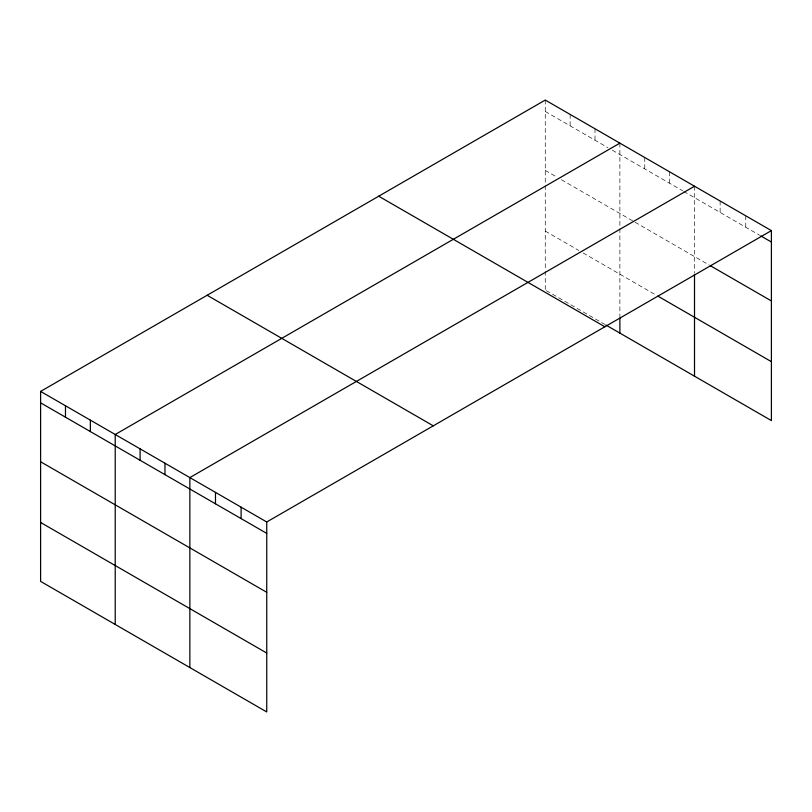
<?xml version="1.0" encoding="UTF-8"?>
<svg xmlns="http://www.w3.org/2000/svg" width="812" height="812" viewBox="0 0 812 812"><rect width="100%" height="100%" fill="white"/><g stroke="black" fill="none" stroke-linecap="round" stroke-linejoin="round"><path stroke-width="0.61" stroke-dasharray="4.06 3.04" d="M545.258 111.477L607.985 147.693M612.309 150.19L682.618 190.779M683.694 191.399L759.656 235.257M545.258 170.398L557.154 177.26M561.478 179.756L633.939 221.595M635.025 222.224L709.465 265.199M545.258 231.095L578.783 250.461M583.107 252.958L655.578 294.797M546.334 290.645L604.737 324.364M745.771 215.819L745.771 227.238M720.142 201.031L720.142 212.439M694.514 186.232L694.514 273.005M669.636 171.87L669.636 183.289M644.758 157.508L644.758 168.926M619.881 143.145L619.881 227.39M619.881 228.659L619.881 316.812M595.003 128.783L595.003 140.202M570.136 114.421L570.136 125.84M545.258 100.059L545.258 184.304M545.258 185.572L545.258 269.96M545.258 271.218L545.258 290.016"/><path stroke-width="1.22" d="M771.4 230.618L545.258 100.059L40.6 391.414L40.6 581.382L266.742 711.941L266.742 521.984L771.4 230.618L771.4 420.586L605.823 324.983M619.881 143.145L115.223 434.501L115.223 624.469M694.514 186.232L189.856 477.588L189.856 667.555M760.722 235.876L771.4 242.037M710.53 265.818L771.4 300.958M657.74 296.045L771.4 361.665M378.717 196.21L604.859 326.769M207.141 295.263L433.283 425.833M40.6 391.414L266.742 521.984M40.6 402.833L266.742 533.403M40.6 461.754L266.742 592.313M40.6 522.461L266.742 653.021M694.514 274.273L694.514 376.189M619.881 318.06L619.881 333.103M241.113 507.185L241.113 518.604M215.484 492.387L215.484 503.805M164.978 463.226L164.978 474.644M140.1 448.863L140.1 460.282M90.355 420.139L90.355 431.558M65.478 405.777L65.478 417.195"/></g></svg>
